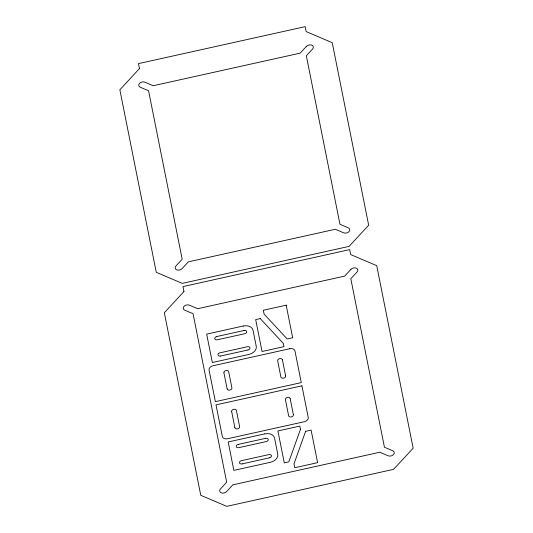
<?xml version="1.0" encoding="UTF-8"?>
<svg xmlns="http://www.w3.org/2000/svg" width="533" height="533" viewBox="0 0 533 533"><rect width="100%" height="100%" fill="white"/><g stroke="black" fill="none" stroke-linecap="round" stroke-linejoin="round"><path stroke-width="0.8" d="M216.798 336.536L244.001 330.5M220.689 356.017L247.892 349.988M238.318 444.389L265.521 438.359M242.209 463.877L269.412 457.84M282.437 359.875L285.628 375.878M290.165 398.631L293.363 414.634M223.94 372.847L227.131 388.85M231.675 411.603L234.866 427.606M244.101 330.48A2.339 1.646 -13.7 0 1 246.719 331.626A2.339 1.646 -13.7 0 1 244.647 333.731L217.444 339.761A2.339 1.646 -13.7 0 1 214.746 338.715A2.339 1.646 -13.7 0 1 216.698 336.556M220.589 356.044A2.339 1.646 -13.7 0 1 217.97 354.898A2.339 1.646 -13.7 0 1 220.042 352.793L247.245 346.756A2.339 1.646 -13.7 0 1 249.944 347.809A2.339 1.646 -13.7 0 1 247.992 349.968M282.423 359.808A2.432 1.712 -13.7 0 0 279.658 358.662A2.432 1.712 -13.7 0 0 277.686 360.934L280.878 376.931A2.432 1.712 -13.7 0 0 283.549 378.17A2.432 1.712 -13.7 0 0 285.641 375.952M223.927 372.78A2.432 1.712 -13.7 0 1 226.019 370.562A2.432 1.712 -13.7 0 1 228.69 371.801L231.882 387.797A2.432 1.712 -13.7 0 1 229.91 390.063A2.432 1.712 -13.7 0 1 227.151 388.923M269.511 457.82A2.339 1.646 -13.7 0 0 271.464 455.662A2.339 1.646 -13.7 0 0 268.765 454.616L241.562 460.645A2.339 1.646 -13.7 0 0 239.497 462.757A2.339 1.646 -13.7 0 0 242.109 463.897M238.218 444.415A2.339 1.646 -13.7 0 0 236.266 446.567A2.339 1.646 -13.7 0 0 238.964 447.62L266.167 441.584A2.339 1.646 -13.7 0 0 268.239 439.478A2.339 1.646 -13.7 0 0 265.621 438.333M293.377 414.707A2.432 1.712 -13.7 0 1 291.284 416.919A2.432 1.712 -13.7 0 1 288.613 415.687L285.421 399.683A2.432 1.712 -13.7 0 1 287.394 397.418A2.432 1.712 -13.7 0 1 290.152 398.557M234.88 427.679A2.432 1.712 -13.7 0 0 237.645 428.818A2.432 1.712 -13.7 0 0 239.617 426.553L236.419 410.55A2.432 1.712 -13.7 0 0 233.747 409.311A2.432 1.712 -13.7 0 0 231.662 411.529M300.465 429.318L288.833 461.851L284.262 462.864L277.9 430.95L299.819 426.087L300.465 429.318M305.622 431.324L293.989 463.857L294.762 467.727L317.601 462.664L311.105 430.104L305.622 431.324M139.466 68.57L119.852 89.784L156.269 272.323L182.266 283.376L349.088 246.379L368.663 225.219L332.239 42.68L306.182 31.6L305.196 26.65L138.48 63.62L139.466 68.57M306.408 46.391L300.172 53.14L153.198 85.733L144.909 82.209A3.904 2.752 -13.7 0 0 139.513 83.401A3.904 2.752 -13.7 0 0 140.272 87.219L148.56 90.743L182.186 259.245L175.943 265.994A3.904 2.752 -13.7 0 0 176.703 269.811A3.904 2.752 -13.7 0 0 182.099 268.612L188.342 261.863L335.317 229.27L343.605 232.794A3.904 2.752 -13.7 0 0 348.995 231.602A3.904 2.752 -13.7 0 0 348.236 227.784L339.947 224.26L306.328 55.758L312.565 49.009A3.904 2.752 -13.7 0 0 311.805 45.198A3.904 2.752 -13.7 0 0 306.408 46.391M183.952 291.544L164.337 312.758L200.761 495.297L226.758 506.35L393.581 469.353L413.148 448.193L376.731 265.654L350.667 254.574L349.681 249.624L182.966 286.594L183.952 291.544M350.901 269.365L344.658 276.114L197.683 308.707L189.395 305.182A3.904 2.752 -13.7 0 0 184.005 306.375A3.904 2.752 -13.7 0 0 184.764 310.193L193.053 313.717L226.672 482.218L220.435 488.968A3.904 2.752 -13.7 0 0 221.195 492.778A3.904 2.752 -13.7 0 0 226.592 491.586L232.828 484.837L379.802 452.244L388.091 455.768A3.904 2.752 -13.7 0 0 393.487 454.569A3.904 2.752 -13.7 0 0 392.728 450.758L384.44 447.234L350.814 278.726L357.057 271.983A3.904 2.752 -13.7 0 0 356.297 268.166A3.904 2.752 -13.7 0 0 350.901 269.365M286.181 305.189L263.342 310.253L264.115 314.124L287.194 338.961L292.677 337.749L286.181 305.189M260.244 318.581L255.68 319.593L262.049 351.507L283.969 346.65L283.323 343.419L260.244 318.581M243.215 326.016L206.671 334.118L212.341 362.533L248.884 354.432A8.808 6.196 -13.7 0 0 256.266 346.443L253.022 330.187A8.808 6.196 -13.7 0 0 243.215 326.016M289.752 348.735L212.987 365.765A4.677 3.291 -13.7 0 0 209.063 370.002L215.379 401.649L301.278 382.601L294.962 350.954A4.677 3.291 -13.7 0 0 289.752 348.735M301.925 385.832L216.018 404.88L222.334 436.527A4.677 3.291 -13.7 0 0 227.551 438.746L304.316 421.723A4.677 3.291 -13.7 0 0 308.241 417.479L301.925 385.832M264.734 433.869L228.191 441.977L233.86 470.392L270.404 462.284A8.808 6.196 -13.7 0 0 277.786 454.303L274.542 438.039A8.808 6.196 -13.7 0 0 264.734 433.869"/></g></svg>
